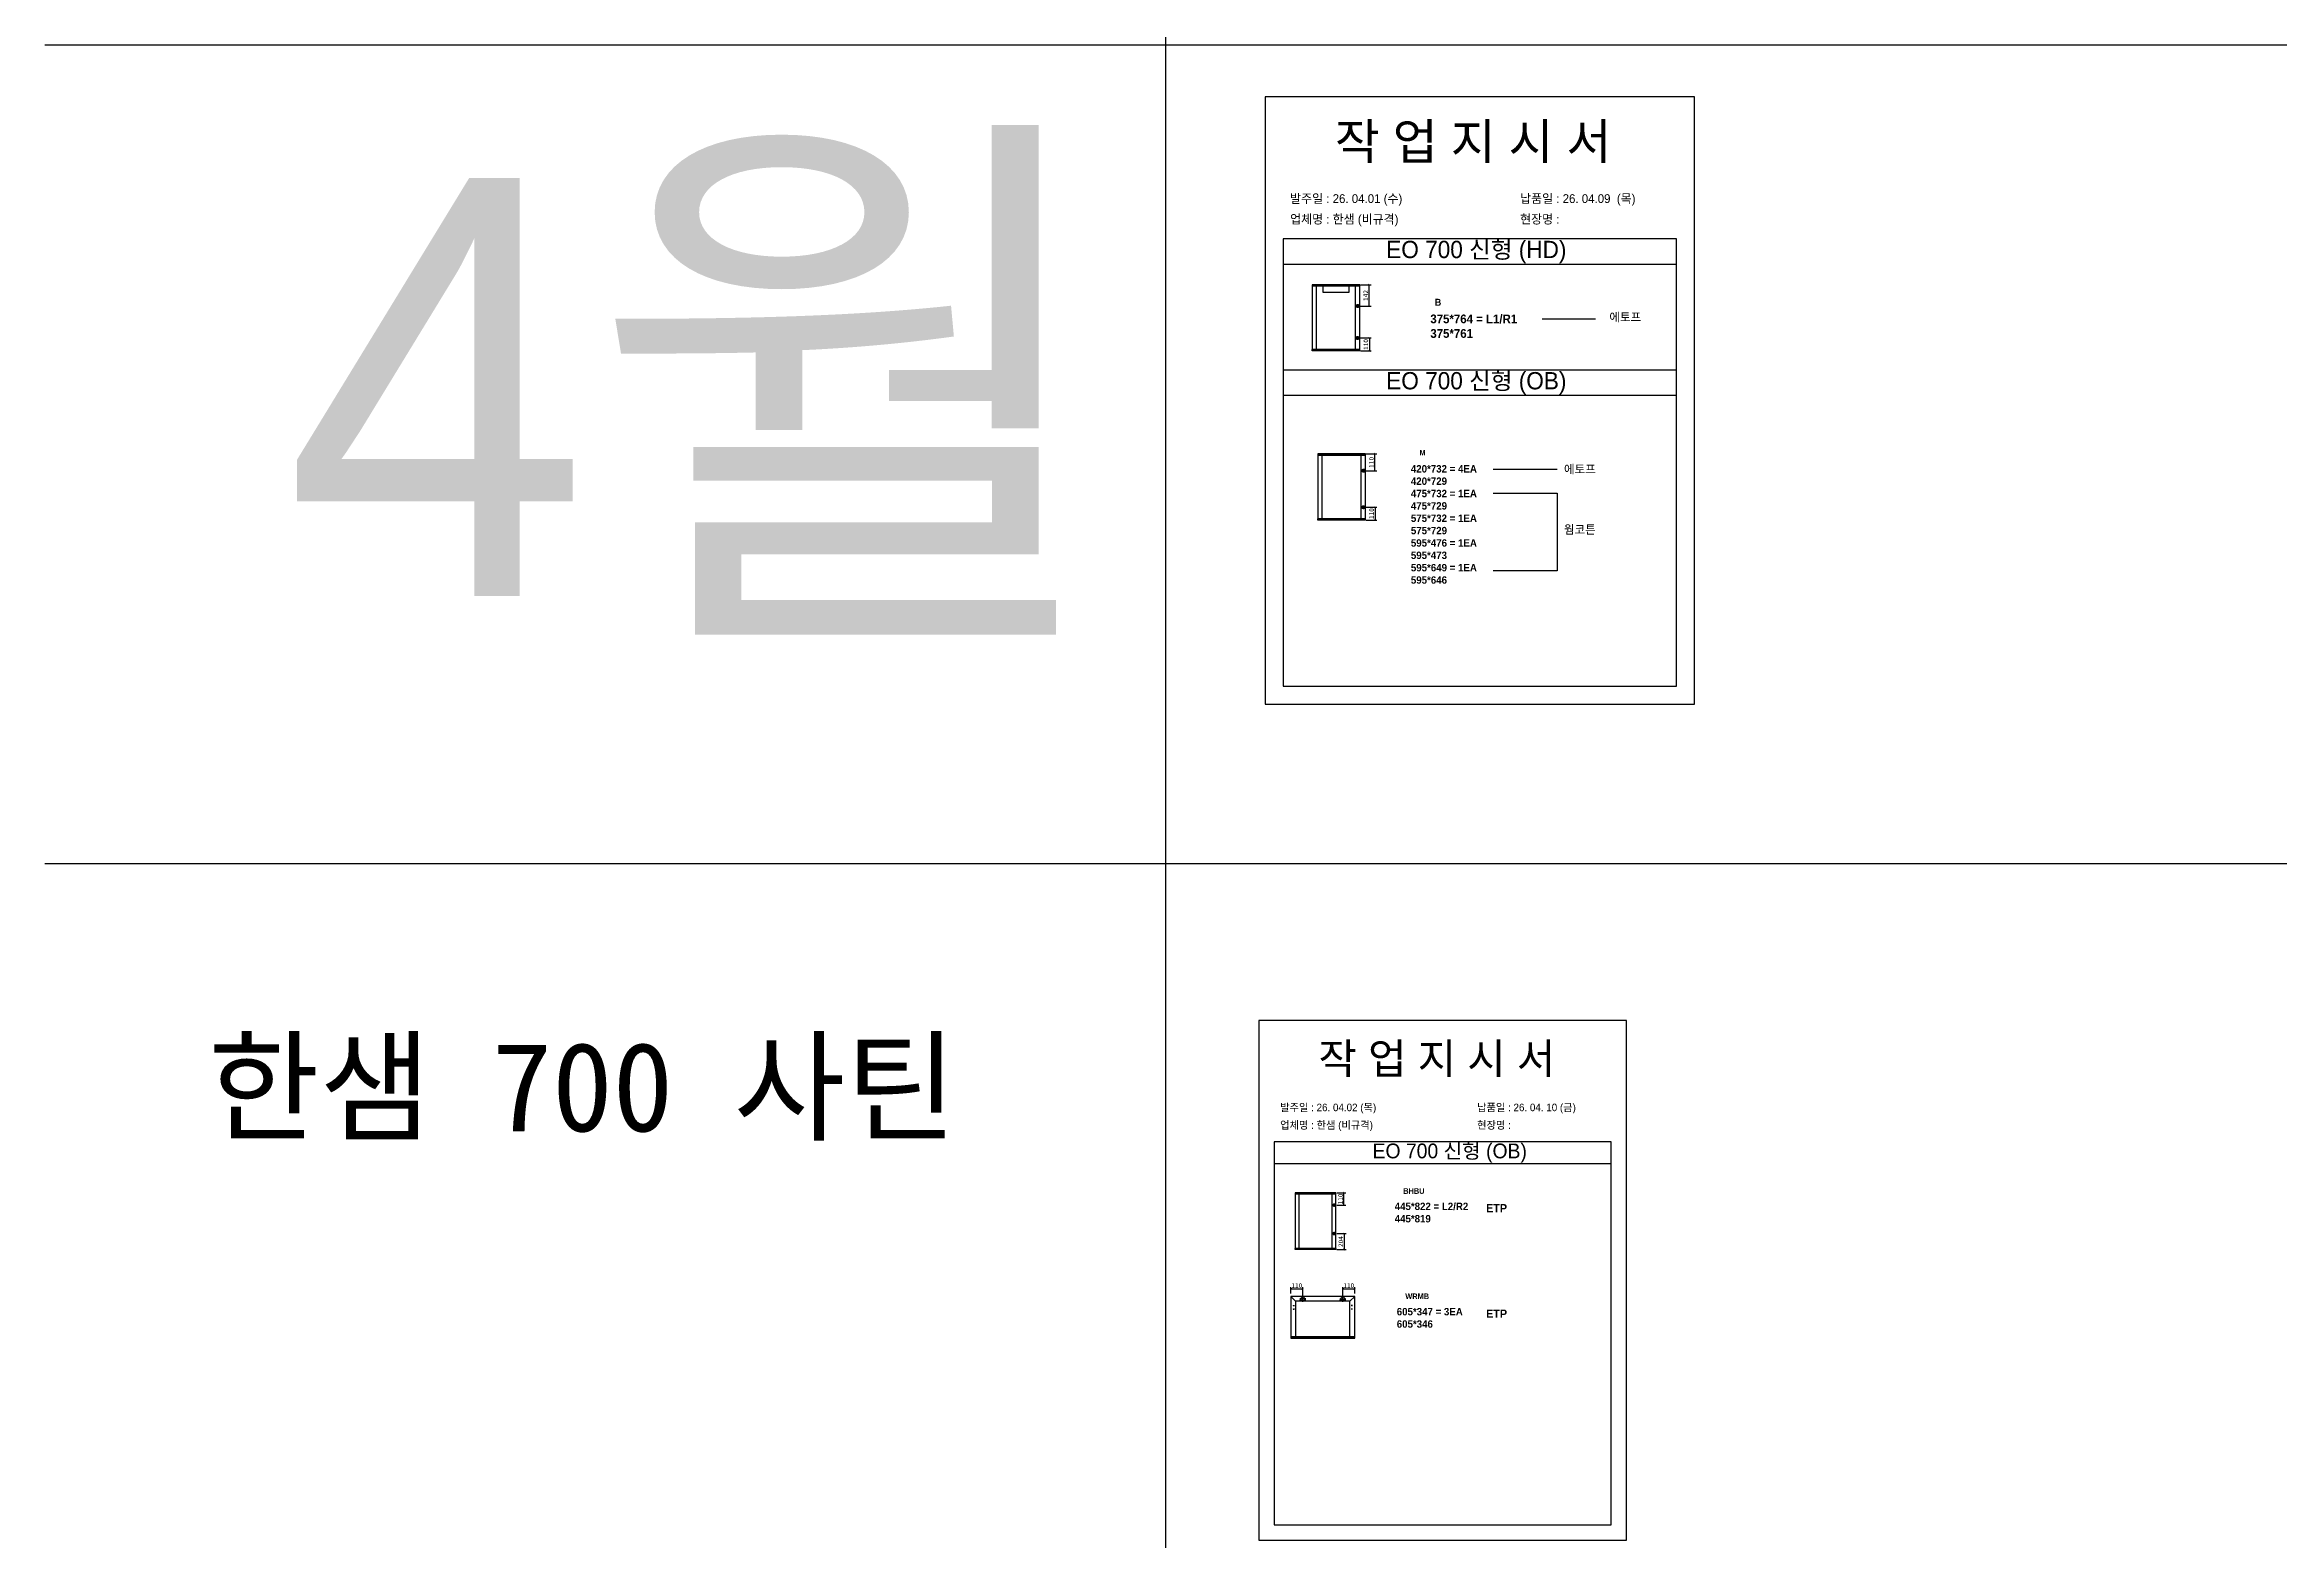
# Model space of a CAD drawing. Header units: millimetres. Extents: x -44117 to 256353, y -2095463 to 65325.
# Drawn here: x 104261 to 116300, y -840804 to -832747 of the extents above; entities that cross this region are included whole.
import ezdxf

# ---------------------------------------------------------------- set-up
doc = ezdxf.new("R2010")
doc.units = ezdxf.units.MM
doc.header["$LTSCALE"] = 10
doc.layers.add('Layer1', color=7, linetype='Continuous', lineweight=70)
doc.styles.add('MtX_Gulim', font='')
doc.styles.get('MtX_Gulim').set_extended_font_data('Gulim', bold=True)
doc.dimstyles.new('ISO-25', dxfattribs={"dimtxt": 2.5, "dimasz": 2.5, "dimexe": 1, "dimexo": 1, "dimtad": 1, "dimtxsty": 'Standard', "dimblk": 'ARCHTICK', "dimcen": 2.5, "dimadec": 0, "dimazin": 0, "dimtfac": 1, "dimtmove": 0, "dimatfit": 3, "dimfxl": 0, "dimarcsym": 0})

# ---------------------------------------------------------------- blocks, each defined once
blk = doc.blocks.new('_ArchTick')
at = {"color": 0, "linetype": 'ByBlock', "const_width": 0.15}
blk.add_lwpolyline([(-0.5, -0.5), (0.5, 0.5)], dxfattribs=at)
blk = doc.blocks.new('*D5494')
at = {"color": 0, "lineweight": -2}
for p, q in [((111350, -834040), (111407, -834040)), ((111397, -834155), (111397, -834040)), ((111350, -834155), (111407, -834155))]:
    blk.add_line(p, q, dxfattribs=at)
at = {"layer": 'Defpoints', "color": 0}
for p in [(111335, -834040), (111397, -834040), (111335, -834155)]:
    blk.add_point(p, dxfattribs=at)
at = {"color": 0, "lineweight": -2, "xscale": 10, "yscale": 10, "zscale": 10}
for p, rotation in [((111397, -834040), 90), ((111397, -834155), 270)]:
    blk.add_blockref('_ArchTick', p, dxfattribs=dict(at, rotation=rotation))
at = {"color": 0, "insert": (111378, -834098), "char_height": 25, "attachment_point": 5, "rotation": 90}
blk.add_mtext('142', dxfattribs=at)
blk = doc.blocks.new('*D5495')
at = {"color": 0, "lineweight": -2}
for p, q in [((111350, -834327), (111408, -834327)), ((111398, -834327), (111398, -834397)), ((111350, -834397), (111408, -834397))]:
    blk.add_line(p, q, dxfattribs=at)
at = {"layer": 'Defpoints', "color": 0}
for p in [(111335, -834327), (111335, -834397), (111398, -834397)]:
    blk.add_point(p, dxfattribs=at)
at = {"color": 0, "lineweight": -2, "xscale": 10, "yscale": 10, "zscale": 10}
for p, rotation in [((111398, -834327), 90), ((111398, -834397), 270)]:
    blk.add_blockref('_ArchTick', p, dxfattribs=dict(at, rotation=rotation))
at = {"color": 0, "insert": (111379, -834362), "char_height": 25, "attachment_point": 5, "rotation": 90}
blk.add_mtext('110', dxfattribs=at)
blk = doc.blocks.new('*D5496')
at = {"color": 0, "lineweight": -2}
for p, q in [((111381, -834951), (111438, -834951)), ((111428, -835042), (111428, -834951)), ((111381, -835042), (111438, -835042))]:
    blk.add_line(p, q, dxfattribs=at)
at = {"layer": 'Defpoints', "color": 0}
for p in [(111366, -834951), (111428, -834951), (111366, -835042)]:
    blk.add_point(p, dxfattribs=at)
at = {"color": 0, "lineweight": -2, "xscale": 10, "yscale": 10, "zscale": 10}
for p, rotation in [((111428, -834951), 90), ((111428, -835042), 270)]:
    blk.add_blockref('_ArchTick', p, dxfattribs=dict(at, rotation=rotation))
at = {"color": 0, "insert": (111409, -834997), "char_height": 25, "attachment_point": 5, "rotation": 90}
blk.add_mtext('110', dxfattribs=at)
blk = doc.blocks.new('*D5497')
at = {"color": 0, "lineweight": -2}
for p, q in [((111381, -835239), (111439, -835239)), ((111381, -835308), (111439, -835308)), ((111429, -835239), (111429, -835308))]:
    blk.add_line(p, q, dxfattribs=at)
at = {"layer": 'Defpoints', "color": 0}
for p in [(111366, -835239), (111366, -835308), (111429, -835308)]:
    blk.add_point(p, dxfattribs=at)
at = {"color": 0, "lineweight": -2, "xscale": 10, "yscale": 10, "zscale": 10}
for p, rotation in [((111429, -835239), 90), ((111429, -835308), 270)]:
    blk.add_blockref('_ArchTick', p, dxfattribs=dict(at, rotation=rotation))
at = {"color": 0, "insert": (111410, -835273), "char_height": 25, "attachment_point": 5, "rotation": 90}
blk.add_mtext('110', dxfattribs=at)
blk = doc.blocks.new('*D5498')
at = {"color": 0, "lineweight": -2}
for p, q in [((111223, -838932), (111271, -838932)), ((111223, -838998), (111271, -838998)), ((111261, -838998), (111261, -838932))]:
    blk.add_line(p, q, dxfattribs=at)
at = {"layer": 'Defpoints', "color": 0}
for p in [(111208, -838932), (111208, -838998), (111261, -838932)]:
    blk.add_point(p, dxfattribs=at)
at = {"color": 0, "lineweight": -2, "xscale": 10, "yscale": 10, "zscale": 10}
for p, rotation in [((111261, -838932), 90), ((111261, -838998), 270)]:
    blk.add_blockref('_ArchTick', p, dxfattribs=dict(at, rotation=rotation))
at = {"color": 0, "insert": (111243, -838965), "char_height": 25, "attachment_point": 5, "rotation": 90}
blk.add_mtext('110', dxfattribs=at)
blk = doc.blocks.new('*D5499')
at = {"color": 0, "lineweight": -2}
for p, q in [((111223, -839151), (111272, -839151)), ((111262, -839151), (111262, -839238)), ((111223, -839238), (111272, -839238))]:
    blk.add_line(p, q, dxfattribs=at)
at = {"layer": 'Defpoints', "color": 0}
for p in [(111208, -839151), (111208, -839238), (111262, -839238)]:
    blk.add_point(p, dxfattribs=at)
at = {"color": 0, "lineweight": -2, "xscale": 10, "yscale": 10, "zscale": 10}
for p, rotation in [((111262, -839151), 90), ((111262, -839238), 270)]:
    blk.add_blockref('_ArchTick', p, dxfattribs=dict(at, rotation=rotation))
at = {"color": 0, "insert": (111244, -839195), "char_height": 25, "attachment_point": 5, "rotation": 90}
blk.add_mtext('204', dxfattribs=at)
blk = doc.blocks.new('*D5500')
at = {"color": 0, "lineweight": -2}
for p, q in [((110975, -839475), (110975, -839440)), ((110975, -839450), (111039, -839450)), ((111039, -839488), (111039, -839440))]:
    blk.add_line(p, q, dxfattribs=at)
at = {"layer": 'Defpoints', "color": 0}
for p in [(110975, -839490), (111039, -839450), (111039, -839503)]:
    blk.add_point(p, dxfattribs=at)
at = {"color": 0, "lineweight": -2, "xscale": 10, "yscale": 10, "zscale": 10, "rotation": 180}
blk.add_blockref('_ArchTick', (110975, -839450), dxfattribs=at)
at = {"color": 0, "lineweight": -2, "xscale": 10, "yscale": 10, "zscale": 10}
blk.add_blockref('_ArchTick', (111039, -839450), dxfattribs=at)
at = {"color": 0, "insert": (111007, -839432), "char_height": 25, "attachment_point": 5}
blk.add_mtext('110', dxfattribs=at)
blk = doc.blocks.new('*D5501')
at = {"color": 0, "lineweight": -2}
for p, q in [((111255, -839488), (111255, -839440)), ((111255, -839450), (111319, -839450)), ((111319, -839475), (111319, -839440))]:
    blk.add_line(p, q, dxfattribs=at)
at = {"layer": 'Defpoints', "color": 0}
for p in [(111255, -839503), (111319, -839450), (111319, -839490)]:
    blk.add_point(p, dxfattribs=at)
at = {"color": 0, "lineweight": -2, "xscale": 10, "yscale": 10, "zscale": 10, "rotation": 180}
blk.add_blockref('_ArchTick', (111255, -839450), dxfattribs=at)
at = {"color": 0, "lineweight": -2, "xscale": 10, "yscale": 10, "zscale": 10}
blk.add_blockref('_ArchTick', (111319, -839450), dxfattribs=at)
at = {"color": 0, "insert": (111287, -839432), "char_height": 25, "attachment_point": 5}
blk.add_mtext('110', dxfattribs=at)

msp = doc.modelspace()

# ---------------------------------------------------------------- linework, layer by layer
at = {"color": 1}
for p, q in [((104260.77588, -832747.09496), (196529.92274, -832747.09496)), ((104260.77588, -832747.09496), (196529.92274, -832747.09496)), ((104260.77588, -837157.61327), (196529.92274, -837157.61327)), ((104260.77588, -837157.61327), (196529.92274, -837157.61327))]:
    msp.add_line(p, q, dxfattribs=at)
for p, q in [((113053.25381, -833792.64251), (110932.77931, -833792.64251)), ((113053.25381, -833930.33566), (110932.77931, -833930.33566)), ((111089.03781, -834040.54275), (111089.03781, -834396.79913)), ((111345.89886, -834041.00409), (111089.03781, -834041.00409)), ((111345.89886, -834047.97544), (111089.03781, -834047.97544)), ((111345.64256, -834040.28645), (111089.29411, -834040.28645)), ((111111.84847, -834047.46284), (111111.84847, -834389.36645)), ((111322.8319, -834389.36645), (111322.8319, -834047.97544)), ((111344.61736, -834047.97544), (111344.61736, -834040.28645)), ((111345.89886, -834396.79913), (111345.89886, -834040.54275)), ((111345.89886, -834389.36645), (111089.03781, -834389.36645)), ((111345.89886, -834396.3378), (111089.03781, -834396.3378)), ((111345.64256, -834397.05544), (111089.29411, -834397.05544)), ((111090.31931, -834397.05544), (111090.31931, -834389.36645)), ((111344.61736, -834389.36645), (111344.61736, -834397.05544)), ((113053.25381, -834499.68583), (110932.77931, -834499.68583)), ((113053.25381, -834637.37898), (110932.77931, -834637.37898)), ((111119.77788, -834951.75244), (111119.77788, -835308.00882)), ((111376.63893, -834952.21378), (111119.77788, -834952.21378)), ((111376.38263, -834951.49614), (111120.03418, -834951.49614)), ((111375.35743, -834959.18513), (111375.35743, -834951.49614)), ((111376.63893, -835308.00882), (111376.63893, -834951.75244)), ((111376.63893, -834959.18513), (111119.77788, -834959.18513)), ((111142.58854, -834958.67253), (111142.58854, -835300.57614)), ((111353.57197, -835300.57614), (111353.57197, -834959.18513)), ((112064.41348, -835033.23658), (112410.52349, -835033.23658)), ((111376.63893, -835300.57614), (111119.77788, -835300.57614)), ((111376.63893, -835307.54749), (111119.77788, -835307.54749)), ((111376.38263, -835308.26513), (111120.03418, -835308.26513)), ((111121.05938, -835308.26513), (111121.05938, -835300.57614)), ((111375.35743, -835300.57614), (111375.35743, -835308.26513)), ((112700.26348, -838657.32081), (110884.76309, -838657.32081)), ((112700.26348, -838775.21045), (110884.76309, -838775.21045)), ((110997.83757, -838932.48082), (110997.83757, -839237.49915)), ((111217.75596, -838932.87581), (110997.83757, -838932.87581)), ((111217.75596, -838938.84451), (110997.83757, -838938.84451)), ((111217.53653, -838932.26138), (110998.05701, -838932.26138)), ((111017.36752, -838938.40564), (111017.36752, -839231.13547)), ((111198.00657, -839231.13547), (111198.00657, -838938.84451)), ((111216.65877, -838938.84451), (111216.65877, -838932.26138)), ((111217.75596, -839237.49915), (111217.75596, -838932.48082)), ((111217.75596, -839231.13547), (110997.83757, -839231.13547)), ((111217.75596, -839237.10417), (110997.83757, -839237.10417)), ((111217.53653, -839237.7186), (110998.05701, -839237.7186)), ((110998.93476, -839237.7186), (110998.93476, -839231.13547)), ((111216.65877, -839231.13547), (111216.65877, -839237.7186)), ((110974.36196, -839489.98018), (110974.36196, -839714.32051)), ((111000.70271, -839516.32094), (110974.44864, -839489.77091)), ((111319.24779, -839489.68422), (110974.65792, -839489.68422)), ((111000.70271, -839516.32094), (111000.70271, -839706.3295)), ((111293.203, -839516.32094), (111000.70271, -839516.32094)), ((111055.32139, -839502.70661), (111023.03455, -839502.70661)), ((111028.22732, -839508.62588), (111023.4919, -839508.62588)), ((111025.85961, -839506.25818), (111025.85961, -839510.99359)), ((111039.17796, -839518.85003), (111039.17796, -839486.5632)), ((111054.86403, -839508.62588), (111050.12862, -839508.62588)), ((111052.49632, -839506.25818), (111052.49632, -839510.99359)), ((111238.58433, -839502.70661), (111270.87117, -839502.70661)), ((111243.77711, -839508.62588), (111239.04169, -839508.62588)), ((111241.4094, -839506.25818), (111241.4094, -839510.99359)), ((111254.72775, -839518.85003), (111254.72775, -839486.5632)), ((111270.41382, -839508.62588), (111265.6784, -839508.62588)), ((111268.04611, -839506.25818), (111268.04611, -839510.99359)), ((111293.203, -839516.32094), (111319.45707, -839489.77091)), ((111293.203, -839705.73757), (111293.203, -839516.32094)), ((111319.54375, -839714.32051), (111319.54375, -839489.98018)), ((110987.68032, -839539.40609), (110993.59959, -839539.40609)), ((110987.68032, -839558.34775), (110993.59959, -839558.34775)), ((110990.63995, -839536.44645), (110990.63995, -839542.36572)), ((110990.63995, -839555.38812), (110990.63995, -839561.30738)), ((111306.2254, -839539.40609), (111300.30613, -839539.40609)), ((111306.2254, -839558.34775), (111300.30613, -839558.34775)), ((111303.26577, -839536.44645), (111303.26577, -839542.36572)), ((111303.26577, -839555.38812), (111303.26577, -839561.30738)), ((110974.36196, -839705.73757), (111319.54375, -839705.73757)), ((110974.36196, -839713.78778), (111319.24779, -839713.78778)), ((110974.65792, -839714.61647), (111319.24779, -839714.61647)), ((110975.84177, -839705.73757), (110975.84177, -839714.61647)), ((111318.06394, -839714.61647), (111318.06394, -839705.73757))]:
    msp.add_line(p, q)
for p in [(110300.49669, 21924.9366), (110300.49669, 14161.07811), (110300.49669, 18584.38997), (110300.49669, 10820.53148), (110300.49669, 18627.87121), (110300.49669, 10864.01272), (110300.49669, 15287.32457), (110300.49669, 7523.46608), (110300.49669, 3746.75115), (110300.49669, 21924.9366), (110300.49669, 14161.07811), (110300.49669, 18584.38997), (110300.49669, 10820.53148), (110300.49669, 18627.87121), (110300.49669, 10864.01272), (110300.49669, 15287.32457), (110300.49669, 7523.46608), (110300.49669, 3746.75115), (110300.49669, 21924.9366), (110300.49669, 14161.07811), (110300.49669, 18584.38997), (110300.49669, 10820.53148), (110300.49669, 18627.87121), (110300.49669, 10864.01272), (110300.49669, 15287.32457), (110300.49669, 7523.46608), (110300.49669, 3746.75115), (110300.49669, 21924.9366), (110300.49669, 14161.07811), (110300.49669, 18584.38997), (110300.49669, 10820.53148), (110300.49669, 18627.87121), (110300.49669, 10864.01272), (110300.49669, 15287.32457), (110300.49669, 7523.46608), (110300.49669, 3746.75115), (110300.49669, 21924.9366), (110300.49669, 14161.07811), (110300.49669, 18584.38997), (110300.49669, 10820.53148), (110300.49669, 18627.87121), (110300.49669, 10864.01272), (110300.49669, 15287.32457), (110300.49669, 7523.46608), (110300.49669, 3746.75115), (110300.49669, 21924.9366), (110300.49669, 14161.07811), (110300.49669, 18584.38997), (110300.49669, 10820.53148), (110300.49669, 18627.87121), (110300.49669, 10864.01272), (110300.49669, 15287.32457), (110300.49669, 7523.46608), (110300.49669, 3746.75115), (110300.49669, 21924.9366), (110300.49669, 14161.07811), (110300.49669, 18584.38997), (110300.49669, 10820.53148), (110300.49669, 18627.87121), (110300.49669, 10864.01272), (110300.49669, 15287.32457), (110300.49669, 7523.46608), (110300.49669, 3746.75115), (110300.49669, 21924.9366), (110300.49669, 14161.07811), (110300.49669, 18584.38997), (110300.49669, 10820.53148), (110300.49669, 18627.87121), (110300.49669, 10864.01272), (110300.49669, 15287.32457), (110300.49669, 7523.46608), (110300.49669, 3746.75115), (110300.49669, 21924.9366), (110300.49669, 14161.07811), (110300.49669, 18584.38997), (110300.49669, 10820.53148), (110300.49669, 18627.87121), (110300.49669, 10864.01272), (110300.49669, 15287.32457), (110300.49669, 7523.46608), (110300.49669, 3746.75115), (110300.49669, 21924.9366), (110300.49669, 14161.07811), (110300.49669, 18584.38997), (110300.49669, 10820.53148), (110300.49669, 18627.87121), (110300.49669, 10864.01272), (110300.49669, 15287.32457), (110300.49669, 7523.46608), (110300.49669, 3746.75115), (110300.49669, 12702.87182), (110300.49669, 4939.01333), (110300.49669, 9362.32519), (110300.49669, 1598.4667), (110300.49669, 9405.80642), (110300.49669, 1641.94794), (110300.49669, 6065.25979), (110300.49669, -1698.5987), (110300.49669, -5475.31363), (110300.49669, 12702.87182), (110300.49669, 4939.01333), (110300.49669, 9362.32519), (110300.49669, 1598.4667), (110300.49669, 9405.80642), (110300.49669, 1641.94794), (110300.49669, 6065.25979), (110300.49669, -1698.5987), (110300.49669, -5475.31363), (110300.49669, 12702.87182), (110300.49669, 4939.01333), (110300.49669, 9362.32519), (110300.49669, 1598.4667), (110300.49669, 9405.80642), (110300.49669, 1641.94794), (110300.49669, 6065.25979), (110300.49669, -1698.5987), (110300.49669, -5475.31363), (110300.49669, 12702.87182), (110300.49669, 4939.01333), (110300.49669, 9362.32519), (110300.49669, 1598.4667), (110300.49669, 9405.80642), (110300.49669, 1641.94794), (110300.49669, 6065.25979), (110300.49669, -1698.5987), (110300.49669, -5475.31363), (110300.49669, 12702.87182), (110300.49669, 4939.01333), (110300.49669, 9362.32519), (110300.49669, 1598.4667), (110300.49669, 9405.80642), (110300.49669, 1641.94794), (110300.49669, 6065.25979), (110300.49669, -1698.5987), (110300.49669, -5475.31363)]:
    msp.add_xline(p, (0, 1), dxfattribs=at)
for points in [[(110836.39411, -836299.80106), (113149.63901, -836299.80106), (113149.63901, -833028.21184), (110836.39411, -833028.21184)], [(110802.24035, -840803.891), (112782.78623, -840803.891), (112782.78623, -838002.83325), (110802.24035, -838002.83325)]]:
    msp.add_lwpolyline(points, close=True)
for points in [[(110932.77931, -833792.64251), (110932.77931, -836203.41586), (113053.25381, -836203.41586), (113053.25381, -833792.64251)], [(111287.77748, -834040.28645), (111287.77748, -834081.9354), (111149.83379, -834081.9354), (111149.83379, -834040.28645)], [(112329.17064, -834223.95134), (112615.61096, -834223.95134)], [(112064.41348, -835162.59083), (112410.52349, -835162.59083), (112410.52349, -835582.11811), (112064.41348, -835582.11811)], [(110884.76309, -838657.32081), (110884.76309, -840721.36825), (112700.26348, -840721.36825), (112700.26348, -838657.32081)]]:
    msp.add_lwpolyline(points)
for centre, radius in [((111025.85961, -839508.62588), 0.94708), ((111039.17796, -839502.70661), 10.35872), ((111052.49632, -839508.62588), 0.94708), ((111241.4094, -839508.62588), 0.94708), ((111254.72775, -839502.70661), 10.35872), ((111268.04611, -839508.62588), 0.94708), ((110990.63995, -839539.40609), 0.88789), ((110990.63995, -839558.34775), 0.88789), ((111303.26577, -839539.40609), 0.88789), ((111303.26577, -839558.34775), 0.88789)]:
    msp.add_circle(centre, radius)
for centre, radius, start, end in [((111345.64256, -834040.54275), 0.2563, 0, 90), ((111089.29411, -834396.79914), 0.2563, 180, 270), ((111345.64256, -834396.79914), 0.2563, 270, 0), ((111376.38263, -834951.75244), 0.2563, 0, 90), ((111120.03418, -835308.00883), 0.2563, 180, 270), ((111376.38263, -835308.00883), 0.2563, 270, 0), ((111217.53653, -838932.48082), 0.21944, 0, 90), ((110998.05701, -839237.49916), 0.21944, 180, 270), ((111217.53653, -839237.49916), 0.21944, 270, 0), ((110974.65792, -839489.98018), 0.29596, 90, 180), ((111319.24779, -839489.98018), 0.29596, 0, 90), ((110974.65792, -839714.32051), 0.29596, 180, 270), ((111319.24779, -839714.32051), 0.29596, 270, 0)]:
    msp.add_arc(centre, radius, start, end)
at = {"layer": 'Layer1'}
for p, q in [((111334.81376, -834145.53531), (111334.81376, -834164.42773)), ((111334.81376, -834336.80612), (111334.81376, -834317.9137)), ((111365.55383, -835032.64545), (111365.55383, -835051.53788)), ((111365.55383, -835248.01581), (111365.55383, -835229.12339)), ((111208.26516, -838989.85155), (111208.26516, -839006.0268)), ((111208.26516, -839159.49212), (111208.26516, -839143.31687))]:
    msp.add_line(p, q, dxfattribs=at)
for points in [[(111344.25997, -834154.98152), (111325.36755, -834154.98152)], [(111344.25997, -834327.35991), (111325.36755, -834327.35991)], [(111375.00004, -835042.09167), (111356.10762, -835042.09167)], [(111375.00004, -835238.5696), (111356.10762, -835238.5696)], [(111216.35279, -838997.93918), (111200.17754, -838997.93918)], [(111216.35279, -839151.4045), (111200.17754, -839151.4045)]]:
    msp.add_lwpolyline(points, close=True, dxfattribs=at)
for centre, radius in [((111334.81376, -834154.98152), 6.29747), ((111334.81376, -834327.35991), 6.29747), ((111365.55383, -835042.09167), 6.29747), ((111365.55383, -835238.5696), 6.29747), ((111208.26516, -838997.93918), 5.39175), ((111208.26516, -839151.4045), 5.39175)]:
    msp.add_circle(centre, radius, dxfattribs=at)

# ---------------------------------------------------------------- texts
at = {"linetype": 'Continuous', "style": 'MtX_Gulim'}
for s, height, p in [('B', 36.70011, (111750.73186, -834152.803)), ('M', 30.31593, (111667.73917, -834959.87116)), ('BHBU', 30.315933, (111580.56239, -838937.48964)), ('ETP', 44.301664, (112027.05533, -839036.88145)), ('WRMB', 30.315933, (111591.66604, -839504.68918)), ('ETP', 44.301664, (112027.05533, -839605.3754))]:
    msp.add_text(s, height=height, dxfattribs=at).set_placement(p)
at = {"attachment_point": 1}
for s, width, gutter_width, heights, insert, char_height in [('{\\fGulim|b0|i0|c129|p50;작 업 지 시 서}', 4553.9528048, 17.21164, [-214.58863], (111212.03012, -833171.63648), 192.7704086), ('{\\fGulim|b0|i0|c129|p50;\\C40;\\c3266552;4월}', 53188.6434497, 201.02623, [-2473.34539], (105552.77579, -833464.79283), 2251.4938053), ('\\pt11;{\\fGulim|b0|i0|c129|p50;발주일 : 26. 04.01 (수)}', 4553.9528048, 17.21164, [47.50981], (110970.77884, -833552.66154), 47.2287501), ('{\\fGulim|b0|i0|c129|p50;납품일 : 26. 04.09  (목)}', 4553.9528048, 17.21164, [48.31684], (112209.98686, -833552.66154), 47.2287501), ('{\\fGulim|b0|i0|c129|p50;업체명 : 한샘 (비규격)}', 4553.9528048, 17.21164, [49.72484], (110970.77884, -833663.71958), 47.2287501), ('{\\fGulim|b0|i0|c129|p50;현장명 :  }', 4553.9528048, 17.21164, [52.69999], (112209.98686, -833663.71958), 47.2287501), ('{\\fGulim|b0|i0|c129|p50;EO 700 신형 (HD)}', 2199.0574109, 8.31133, [-117.13327], (111488.50585, -833803.65338), 93.0868662), ('{\\f굴림|b1|i0|c129|p50;375*764 = L1/R1\\P\\C1;375*761}', 14248.0228166, 183.2422, [-131.32357], (111726.41075, -834200.64182), 47.1194221), ('{\\f굴림|b1|i0|c129|p50;에토프}', 13746.5878503, 176.7933, [-50.57251], (112690.88183, -834192.13288), 45.4611341), ('{\\fGulim|b0|i0|c129|p50;EO 700 신형 (OB)}', 2199.0574109, 8.31133, [-117.13327], (111488.50585, -834510.6967), 93.0868662), ('{\\f굴림|b1|i0|c129|p50;420*732 = 4EA\\P\\C1;420*729\\P\\C256;475*732 = 1EA\\P\\C1;475*729\\P\\C256;575*732 = 1EA\\P\\C1;575*729\\P\\C256;595*476 = 1EA\\P\\C1;595*473\\P\\C256;595*649 = 1EA\\P\\C1;595*646}', 12072.7918459, 155.2668, [-640.76601], (111621.54195, -835011.81295), 39.9257485), ('{\\f굴림|b1|i0|c129|p50;에토프}', 13746.5878503, 176.7933, [-50.57251], (112446.5199, -835011.5686), 45.4611341), ('{\\f굴림|b1|i0|c129|p50;웜코튼}', 13746.5878503, 176.7933, [-49.06916], (112446.5199, -835336.70224), 45.4611341), ('{\\f굴림|b0|i0|c129|p50;한샘} 700 {\\f굴림|b0|i0|c129|p50;사틴}', 5072.1082947, 2395.6482, [-533.35869], (105140.70232, -838121.14796), 479.1296392), ('{\\fGulim|b0|i0|c129|p50;작 업 지 시 서}', 3898.9872873, 14.7362, [-183.72574], (111123.85106, -838125.63006), 165.0454901), ('{\\fGulim|b0|i0|c129|p50;업체명 : 한샘 (비규격)}', 3898.9872873, 14.7362, [42.57324], (110917.29739, -838546.94003), 40.4361451), ('\\pt11;{\\fGulim|b0|i0|c129|p50;발주일 : 26. 04.02 (목)}', 3898.9872873, 14.7362, [40.67678], (110917.29739, -838451.85475), 40.4361451), ('{\\fGulim|b0|i0|c129|p50;현장명 :  }', 3898.9872873, 14.7362, [45.12049], (111978.27815, -838546.94003), 40.4361451), ('{\\fGulim|b0|i0|c129|p50;납품일 : 26. 04. 10 (금)}', 3898.9872873, 14.7362, [41.36774], (111978.27815, -838451.85475), 40.4361451), ('{\\fGulim|b0|i0|c129|p50;EO 700 신형 (OB)}', 1882.7812357, 7.11596, [-100.28675], (111415.14932, -838666.46473), 79.6987856), ('{\\f굴림|b1|i0|c129|p50;445*822 = L2/R2^J\\C1;445*819}', 12072.7918459, 155.2668, [-111.27454], (111534.36517, -838984.97024), 39.9257485), ('{\\f굴림|b1|i0|c129|p50;605*347 = 3EA\\P\\C1;605*346}', 12072.7918459, 155.2668, [-107.63052], (111545.46882, -839552.16978), 39.9257485)]:
    msp.add_mtext_dynamic_manual_height_columns(s, width=width, gutter_width=gutter_width, heights=heights, dxfattribs=dict(at, insert=insert, char_height=char_height))

# ---------------------------------------------------------------- dimensions: what is measured, and where the dimension line sits
for base, p1, p2, text, picture, middle in [((111396.9331, -834040.28645), (111334.81376, -834154.98152), (111334.81376, -834040.28645), '142', '*D5494', (111378.1831, -834097.63399)), ((111397.92665, -834397.05544), (111334.81376, -834327.35991), (111334.81376, -834397.05544), '110', '*D5495', (111379.17665, -834362.20767)), ((111427.67317, -834951.49614), (111365.55383, -835042.09167), (111365.55383, -834951.49614), '110', '*D5496', (111408.92317, -834996.7939)), ((111428.66672, -835308.26513), (111365.55383, -835238.5696), (111365.55383, -835308.26513), '110', '*D5497', (111409.91672, -835273.41736)), ((111261.45028, -838932.26138), (111208.26516, -838997.93918), (111208.26516, -838932.26138), '110', '*D5498', (111242.70028, -838965.10028)), ((111262.30093, -839237.7186), (111208.26516, -839151.4045), (111208.26516, -839237.7186), '204', '*D5499', (111243.55093, -839194.56155))]:
    dim = msp.add_linear_dim(base=base, p1=p1, p2=p2, angle=90, text=text, dimstyle='ISO-25', override={"dimscale": 10, "dimasz": 1, "dimexo": 1.5, "dimtxsty": 'Standard'})
    dim.commit()
    dim.dimension.update_dxf_attribs({"geometry": picture, "text_midpoint": middle})
for base, p1, p2, picture, middle in [((111039.17797, -839450.39978), (110974.65792, -839489.98018), (111039.17797, -839502.70661), '*D5500', (111006.91794, -839431.64978)), ((111319.24779, -839450.39978), (111254.72775, -839502.70661), (111319.24779, -839489.98018), '*D5501', (111286.98777, -839431.64978))]:
    dim = msp.add_linear_dim(base=base, p1=p1, p2=p2, text='110', dimstyle='ISO-25', override={"dimscale": 10, "dimasz": 1, "dimexo": 1.5, "dimtxsty": 'Standard'})
    dim.commit()
    dim.dimension.update_dxf_attribs({"geometry": picture, "text_midpoint": middle})

doc.saveas('drawing.dxf')
